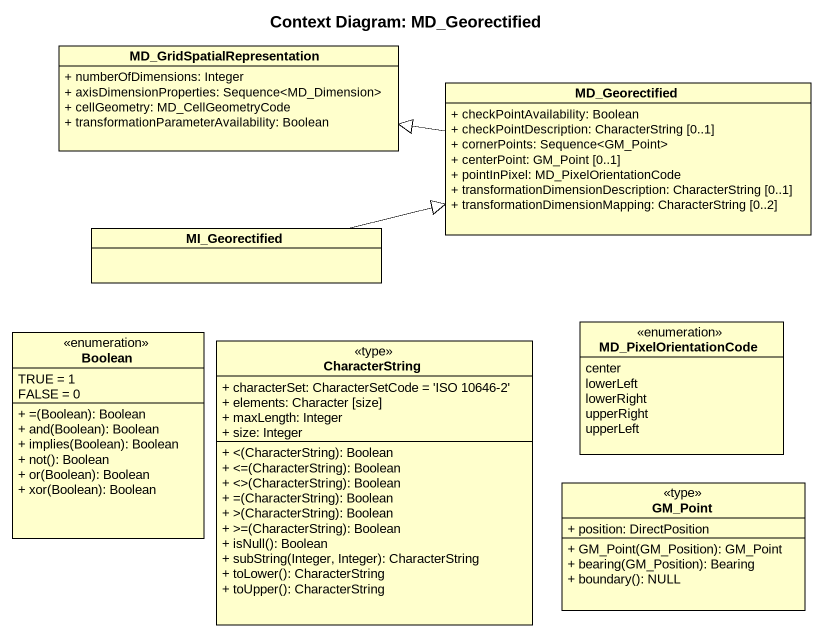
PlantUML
@startuml
title Context Diagram: MD_Georectified
hide circle
hide empty members
skinparam classAttributeIconSize 0
class MD_GridSpatialRepresentation {
  + numberOfDimensions: Integer
  + axisDimensionProperties: Sequence<MD_Dimension>
  + cellGeometry: MD_CellGeometryCode
  + transformationParameterAvailability: Boolean
}
class MD_Georectified {
  + checkPointAvailability: Boolean
  + checkPointDescription: CharacterString [0..1]
  + cornerPoints: Sequence<GM_Point>
  + centerPoint: GM_Point [0..1]
  + pointInPixel: MD_PixelOrientationCode
  + transformationDimensionDescription: CharacterString [0..1]
  + transformationDimensionMapping: CharacterString [0..2]
}
class MI_Georectified
enum Boolean {
  TRUE = 1
  FALSE = 0
  + =(Boolean): Boolean
  + and(Boolean): Boolean
  + implies(Boolean): Boolean
  + not(): Boolean
  + or(Boolean): Boolean
  + xor(Boolean): Boolean
}
class CharacterString <<type>> {
  + characterSet: CharacterSetCode = 'ISO 10646-2'
  + elements: Character [size]
  + maxLength: Integer
  + size: Integer
  + <(CharacterString): Boolean
  + <=(CharacterString): Boolean
  + <>(CharacterString): Boolean
  + =(CharacterString): Boolean
  + >(CharacterString): Boolean
  + >=(CharacterString): Boolean
  + isNull(): Boolean
  + subString(Integer, Integer): CharacterString
  + toLower(): CharacterString
  + toUpper(): CharacterString
}
enum MD_PixelOrientationCode {
  center
  lowerLeft
  lowerRight
  upperRight
  upperLeft
}
class GM_Point <<type>> {
  + position: DirectPosition
  + GM_Point(GM_Position): GM_Point
  + bearing(GM_Position): Bearing
  + boundary(): NULL
}
MD_Georectified -left-|> MD_GridSpatialRepresentation
MI_Georectified -right-|> MD_Georectified
@enduml
